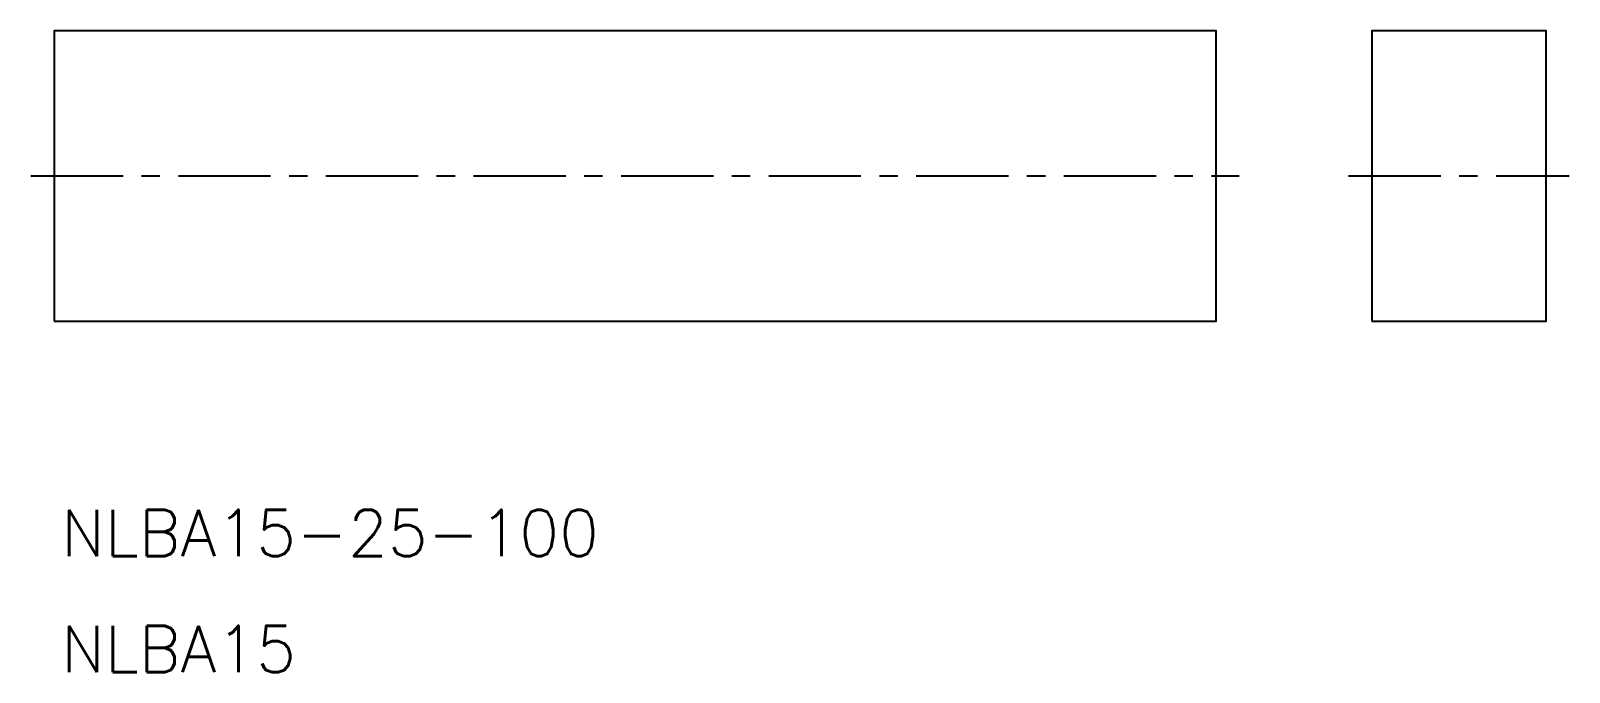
# Model space of a CAD drawing. Extents: x -25 to 107, y 10 to 65.
import ezdxf

# ---------------------------------------------------------------- set-up
doc = ezdxf.new("R2010")
doc.units = 0
doc.header["$LTSCALE"] = 0.25
doc.linetypes.add('CENTER', pattern=[50.8, 31.75, -6.35, 6.35, -6.35])
doc.layers.get('0').update_dxf_attribs({"linetype": 'CONTINUOUS'})
doc.layers.add('CENTER', color=1, linetype='CENTER')
doc.styles.get("Standard").update_dxf_attribs({"font": 'txt.shx'})

msp = doc.modelspace()

# ---------------------------------------------------------------- linework, layer by layer
for points in [[(-23.12, 40.24), (76.88, 40.24), (76.88, 65.24), (-23.12, 65.24)], [(90.27, 40.24), (105.27, 40.24), (105.27, 65.24), (90.27, 65.24)]]:
    msp.add_lwpolyline(points, close=True)
at = {"layer": 'CENTER', "color": 1, "linetype": 'CENTER'}
for p, q in [((-25.12, 52.74), (78.88, 52.74)), ((88.27, 52.74), (107.27, 52.74))]:
    msp.add_line(p, q, dxfattribs=at)

# ---------------------------------------------------------------- texts
for s, p in [('NLBA15-25-100', (-22.51, 20)), ('NLBA15', (-22.51, 10))]:
    msp.add_text(s, height=4).set_placement(p)

doc.saveas('drawing.dxf')
